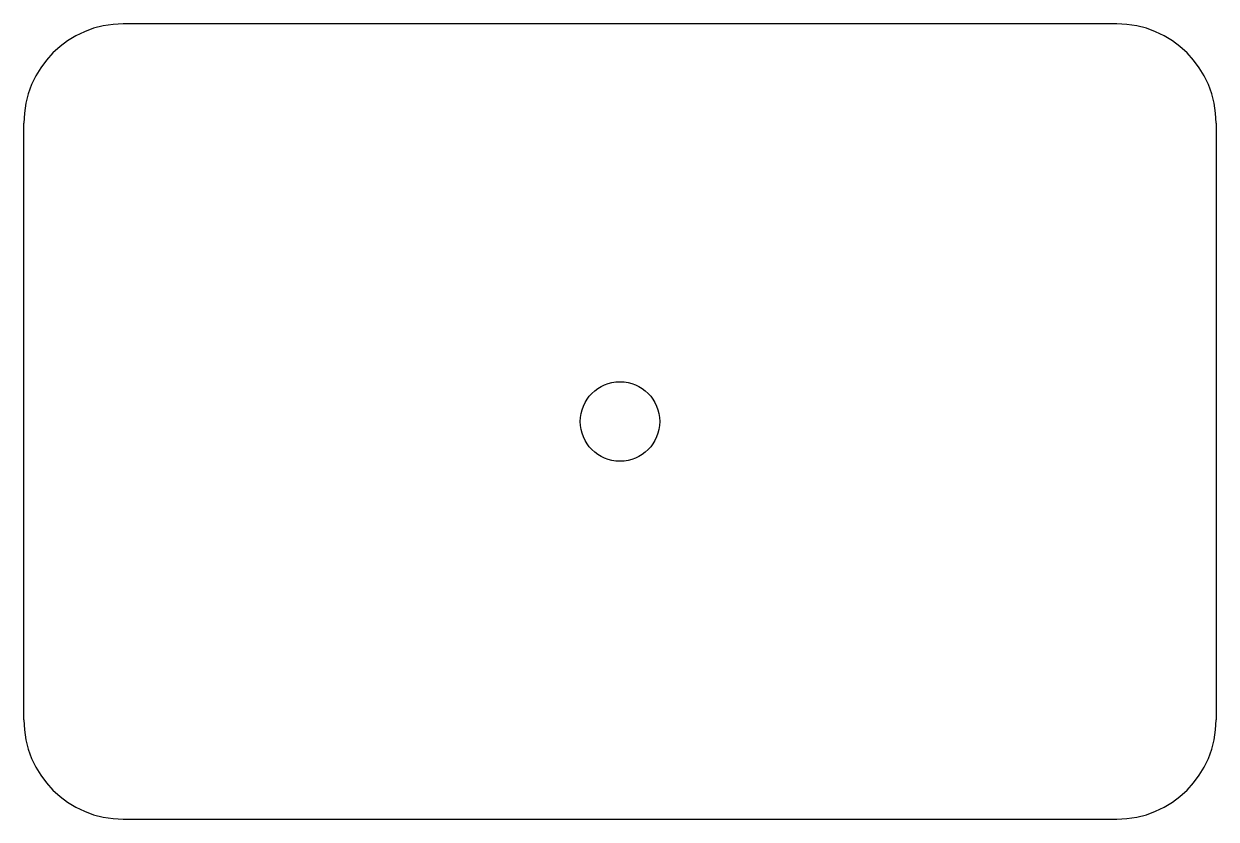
# Model space of a CAD drawing. Header units: millimetres. Extents: x 0 to 120, y 0 to 80.
import ezdxf

# ---------------------------------------------------------------- set-up
doc = ezdxf.new("R2010")
doc.units = ezdxf.units.MM

msp = doc.modelspace()

# ---------------------------------------------------------------- linework, layer by layer
for p, q in [((110, 80), (10, 80)), ((0, 10), (0, 70)), ((120, 70), (120, 10)), ((10, 0), (110, 0))]:
    msp.add_line(p, q)
msp.add_circle((60, 40), 4)
for centre, start, end in [((10, 70), 90, 180), ((110, 70), 0, 90), ((10, 10), 180, 270), ((110, 10), -90, 0)]:
    msp.add_arc(centre, 10, start, end)

doc.saveas('drawing.dxf')
